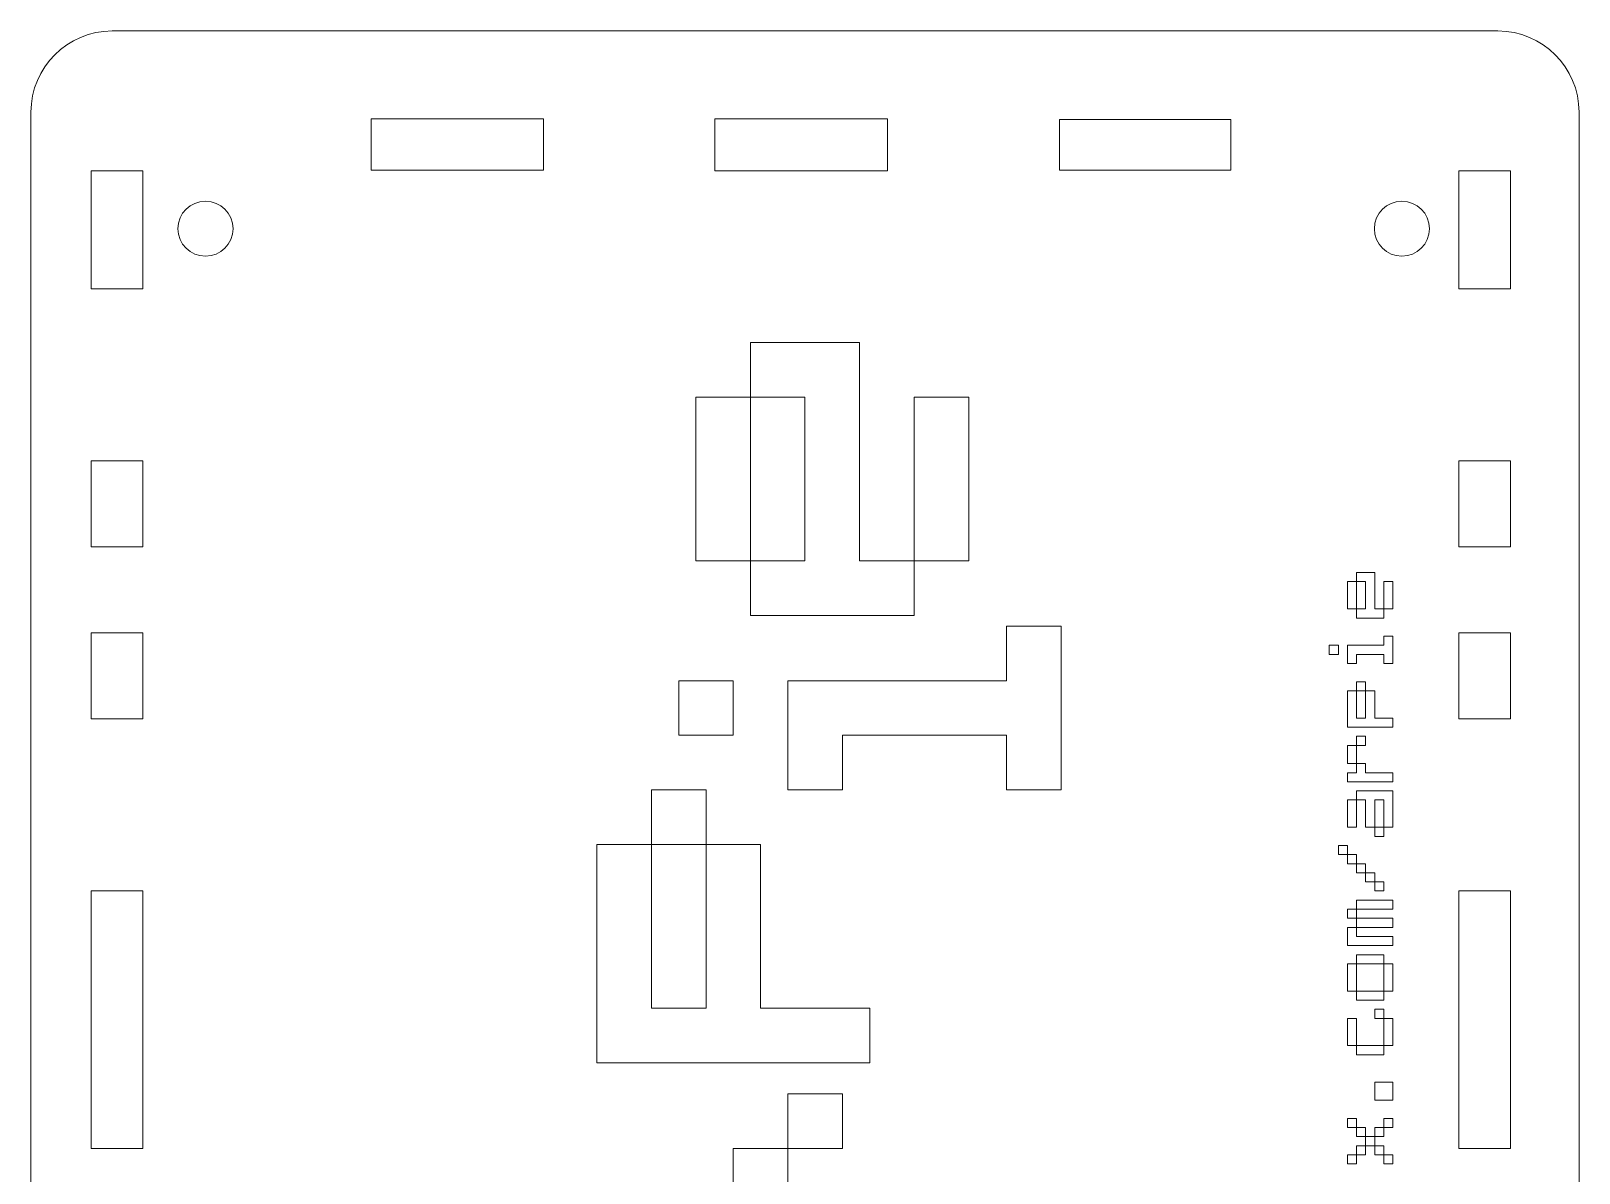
# Model space of a CAD drawing. Header units: centimetres. Extents: x -16.5 to 12.7, y -11 to 12.4.
# Drawn here: x -16.51 to -7.51, y -6.17 to 0.47 of the extents above; entities that cross this region are included whole.
import ezdxf

# ---------------------------------------------------------------- set-up
doc = ezdxf.new("R2010")
doc.units = ezdxf.units.CM
doc.header["$MEASUREMENT"] = 0
doc.layers.add('Layer 1', color=7, linetype='Continuous')

msp = doc.modelspace()

# ---------------------------------------------------------------- linework, layer by layer
at = {"layer": 'Layer 1', "color": 242, "lineweight": 20}
for points, knots in [([(-16.51271, -10.56072), (-16.51271, -10.56072), (-16.51271, -0.0035), (-16.51271, -0.0035), (-16.51271, -0.0035), (-16.51271, 0.25577), (-16.3006, 0.46789), (-16.04132, 0.46789), (-16.04132, 0.46789), (-16.04132, 0.46789), (-7.98411, 0.46789), (-7.98411, 0.46789), (-7.98411, 0.46789), (-7.72483, 0.46789), (-7.51271, 0.25577), (-7.51271, -0.0035), (-7.51271, -0.0035), (-7.51271, -0.0035), (-7.51271, -10.56072), (-7.51271, -10.56072), (-7.51271, -10.56072), (-7.51271, -10.81999), (-7.72483, -11.03211), (-7.98411, -11.03211), (-7.98411, -11.03211), (-7.98411, -11.03211), (-16.04132, -11.03211), (-16.04132, -11.03211), (-16.04132, -11.03211), (-16.3006, -11.03211), (-16.51271, -10.81999), (-16.51271, -10.56072)], [0, 0, 0, 0, 0.1111111, 0.1111111, 0.1111111, 0.1111111, 0.2222222, 0.2222222, 0.2222222, 0.2222222, 0.3333333, 0.3333333, 0.3333333, 0.3333333, 0.4444444, 0.4444444, 0.4444444, 0.4444444, 0.5555556, 0.5555556, 0.5555556, 0.5555556, 0.6666667, 0.6666667, 0.6666667, 0.6666667, 0.7777778, 0.7777778, 0.7777778, 0.7777778, 1, 1, 1, 1]), ([(-15.65811, -0.68211), (-15.65811, -0.59374), (-15.58647, -0.52211), (-15.49811, -0.52211), (-15.49811, -0.52211), (-15.40975, -0.52211), (-15.33811, -0.59374), (-15.33811, -0.68211), (-15.33811, -0.68211), (-15.33811, -0.77048), (-15.40975, -0.84211), (-15.49811, -0.84211), (-15.49811, -0.84211), (-15.58647, -0.84211), (-15.65811, -0.77048), (-15.65811, -0.68211)], [0, 0, 0, 0, 0.2, 0.2, 0.2, 0.2, 0.4, 0.4, 0.4, 0.4, 0.6, 0.6, 0.6, 0.6, 1, 1, 1, 1]), ([(-8.70271, -0.68211), (-8.70271, -0.59374), (-8.63107, -0.52211), (-8.54271, -0.52211), (-8.54271, -0.52211), (-8.45435, -0.52211), (-8.38271, -0.59374), (-8.38271, -0.68211), (-8.38271, -0.68211), (-8.38271, -0.77048), (-8.45435, -0.84211), (-8.54271, -0.84211), (-8.54271, -0.84211), (-8.63107, -0.84211), (-8.70271, -0.77048), (-8.70271, -0.68211)], [0, 0, 0, 0, 0.2, 0.2, 0.2, 0.2, 0.4, 0.4, 0.4, 0.4, 0.6, 0.6, 0.6, 0.6, 1, 1, 1, 1])]:
    msp.add_open_spline(points, degree=3, knots=knots, dxfattribs=at)
at = {"layer": 'Layer 1', "color": 242, "lineweight": 9}
for points in [[(-14.53392, -0.34271), (-14.53392, -0.34271), (-14.53392, -0.04271), (-14.53392, -0.04271), (-14.53392, -0.04271), (-14.53392, -0.04271), (-13.53392, -0.04271), (-13.53392, -0.04271), (-13.53392, -0.04271), (-13.53392, -0.04271), (-13.53392, -0.34271), (-13.53392, -0.34271), (-13.53392, -0.34271), (-13.53392, -0.34271), (-14.53392, -0.34271), (-14.53392, -0.34271)], [(-12.53769, -0.34648), (-12.53769, -0.34648), (-12.53769, -0.04271), (-12.53769, -0.04271), (-12.53769, -0.04271), (-12.53769, -0.04271), (-11.53392, -0.04271), (-11.53392, -0.04271), (-11.53392, -0.04271), (-11.53392, -0.04271), (-11.53392, -0.34648), (-11.53392, -0.34648), (-11.53392, -0.34648), (-11.53392, -0.34648), (-12.53769, -0.34648), (-12.53769, -0.34648)], [(-10.53392, -0.34271), (-10.53392, -0.34271), (-10.53392, -0.04648), (-10.53392, -0.04648), (-10.53392, -0.04648), (-10.53392, -0.04648), (-9.53769, -0.04648), (-9.53769, -0.04648), (-9.53769, -0.04648), (-9.53769, -0.04648), (-9.53769, -0.34271), (-9.53769, -0.34271), (-9.53769, -0.34271), (-9.53769, -0.34271), (-10.53392, -0.34271), (-10.53392, -0.34271)], [(-16.1627, -1.03211), (-16.1627, -1.03211), (-16.1627, -0.34646), (-16.1627, -0.34646), (-16.1627, -0.34646), (-16.1627, -0.34646), (-15.86272, -0.34646), (-15.86272, -0.34646), (-15.86272, -0.34646), (-15.86272, -0.34646), (-15.86272, -1.03211), (-15.86272, -1.03211), (-15.86272, -1.03211), (-15.86272, -1.03211), (-16.1627, -1.03211), (-16.1627, -1.03211)], [(-8.2108, -1.03211), (-8.2108, -1.03211), (-8.2108, -0.34646), (-8.2108, -0.34646), (-8.2108, -0.34646), (-8.2108, -0.34646), (-7.91082, -0.34646), (-7.91082, -0.34646), (-7.91082, -0.34646), (-7.91082, -0.34646), (-7.91082, -1.03211), (-7.91082, -1.03211), (-7.91082, -1.03211), (-7.91082, -1.03211), (-8.2108, -1.03211), (-8.2108, -1.03211)], [(-16.1627, -2.53211), (-16.1627, -2.53211), (-16.1627, -2.03211), (-16.1627, -2.03211), (-16.1627, -2.03211), (-16.1627, -2.03211), (-15.8627, -2.03211), (-15.8627, -2.03211), (-15.8627, -2.03211), (-15.8627, -2.03211), (-15.8627, -2.53211), (-15.8627, -2.53211), (-15.8627, -2.53211), (-15.8627, -2.53211), (-16.1627, -2.53211), (-16.1627, -2.53211)], [(-8.2108, -2.53211), (-8.2108, -2.53211), (-8.2108, -2.03211), (-8.2108, -2.03211), (-8.2108, -2.03211), (-8.2108, -2.03211), (-7.9108, -2.03211), (-7.9108, -2.03211), (-7.9108, -2.03211), (-7.9108, -2.03211), (-7.9108, -2.53211), (-7.9108, -2.53211), (-7.9108, -2.53211), (-7.9108, -2.53211), (-8.2108, -2.53211), (-8.2108, -2.53211)], [(-16.1627, -3.53211), (-16.1627, -3.53211), (-16.1627, -3.03211), (-16.1627, -3.03211), (-16.1627, -3.03211), (-16.1627, -3.03211), (-15.8627, -3.03211), (-15.8627, -3.03211), (-15.8627, -3.03211), (-15.8627, -3.03211), (-15.8627, -3.53211), (-15.8627, -3.53211), (-15.8627, -3.53211), (-15.8627, -3.53211), (-16.1627, -3.53211), (-16.1627, -3.53211)], [(-8.2108, -3.53211), (-8.2108, -3.53211), (-8.2108, -3.03211), (-8.2108, -3.03211), (-8.2108, -3.03211), (-8.2108, -3.03211), (-7.9108, -3.03211), (-7.9108, -3.03211), (-7.9108, -3.03211), (-7.9108, -3.03211), (-7.9108, -3.53211), (-7.9108, -3.53211), (-7.9108, -3.53211), (-7.9108, -3.53211), (-8.2108, -3.53211), (-8.2108, -3.53211)], [(-16.1627, -6.03211), (-16.1627, -6.03211), (-16.1627, -4.53211), (-16.1627, -4.53211), (-16.1627, -4.53211), (-16.1627, -4.53211), (-15.8627, -4.53211), (-15.8627, -4.53211), (-15.8627, -4.53211), (-15.8627, -4.53211), (-15.8627, -6.03211), (-15.8627, -6.03211), (-15.8627, -6.03211), (-15.8627, -6.03211), (-16.1627, -6.03211), (-16.1627, -6.03211)], [(-8.2108, -6.03211), (-8.2108, -6.03211), (-8.2108, -4.53211), (-8.2108, -4.53211), (-8.2108, -4.53211), (-8.2108, -4.53211), (-7.9108, -4.53211), (-7.9108, -4.53211), (-7.9108, -4.53211), (-7.9108, -4.53211), (-7.9108, -6.03211), (-7.9108, -6.03211), (-7.9108, -6.03211), (-7.9108, -6.03211), (-8.2108, -6.03211), (-8.2108, -6.03211)]]:
    msp.add_open_spline(points, degree=3, knots=[0, 0, 0, 0, 0.2, 0.2, 0.2, 0.2, 0.4, 0.4, 0.4, 0.4, 0.6, 0.6, 0.6, 0.6, 1, 1, 1, 1], dxfattribs=at)
at = {"layer": 'Layer 1', "color": 250, "lineweight": 9}
for points, knots in [([(-11.37771, -2.93215), (-11.37771, -2.93215), (-12.33021, -2.93215), (-12.33021, -2.93215), (-12.33021, -2.93215), (-12.33021, -2.93215), (-12.33021, -2.61465), (-12.33021, -2.61465), (-12.33021, -2.61465), (-12.33021, -2.61465), (-12.01271, -2.61465), (-12.01271, -2.61465), (-12.01271, -2.61465), (-12.01271, -2.61465), (-12.01271, -1.66215), (-12.01271, -1.66215), (-12.01271, -1.66215), (-12.01271, -1.66215), (-12.33021, -1.66215), (-12.33021, -1.66215), (-12.33021, -1.66215), (-12.33021, -1.66215), (-12.33021, -1.34465), (-12.33021, -1.34465), (-12.33021, -1.34465), (-12.33021, -1.34465), (-11.69521, -1.34465), (-11.69521, -1.34465), (-11.69521, -1.34465), (-11.69521, -1.34465), (-11.69521, -2.61465), (-11.69521, -2.61465), (-11.69521, -2.61465), (-11.69521, -2.61465), (-11.37771, -2.61465), (-11.37771, -2.61465), (-11.37771, -2.61465), (-11.37771, -2.61465), (-11.37771, -2.93215), (-11.37771, -2.93215)], [0, 0, 0, 0, 0.0909091, 0.0909091, 0.0909091, 0.0909091, 0.1818182, 0.1818182, 0.1818182, 0.1818182, 0.2727273, 0.2727273, 0.2727273, 0.2727273, 0.3636364, 0.3636364, 0.3636364, 0.3636364, 0.4545455, 0.4545455, 0.4545455, 0.4545455, 0.5454545, 0.5454545, 0.5454545, 0.5454545, 0.6363636, 0.6363636, 0.6363636, 0.6363636, 0.7272727, 0.7272727, 0.7272727, 0.7272727, 0.8181818, 0.8181818, 0.8181818, 0.8181818, 1, 1, 1, 1]), ([(-12.33021, -2.61465), (-12.33021, -2.61465), (-12.64771, -2.61465), (-12.64771, -2.61465), (-12.64771, -2.61465), (-12.64771, -2.61465), (-12.64771, -1.66215), (-12.64771, -1.66215), (-12.64771, -1.66215), (-12.64771, -1.66215), (-12.33021, -1.66215), (-12.33021, -1.66215), (-12.33021, -1.66215), (-12.33021, -1.66215), (-12.33021, -2.61465), (-12.33021, -2.61465)], [0, 0, 0, 0, 0.2, 0.2, 0.2, 0.2, 0.4, 0.4, 0.4, 0.4, 0.6, 0.6, 0.6, 0.6, 1, 1, 1, 1]), ([(-11.06021, -2.61465), (-11.06021, -2.61465), (-11.37771, -2.61465), (-11.37771, -2.61465), (-11.37771, -2.61465), (-11.37771, -2.61465), (-11.37771, -1.66215), (-11.37771, -1.66215), (-11.37771, -1.66215), (-11.37771, -1.66215), (-11.06021, -1.66215), (-11.06021, -1.66215), (-11.06021, -1.66215), (-11.06021, -1.66215), (-11.06021, -2.61465), (-11.06021, -2.61465)], [0, 0, 0, 0, 0.2, 0.2, 0.2, 0.2, 0.4, 0.4, 0.4, 0.4, 0.6, 0.6, 0.6, 0.6, 1, 1, 1, 1]), ([(-8.64746, -2.94639), (-8.64746, -2.94639), (-8.80621, -2.94639), (-8.80621, -2.94639), (-8.80621, -2.94639), (-8.80621, -2.94639), (-8.80621, -2.89347), (-8.80621, -2.89347), (-8.80621, -2.89347), (-8.80621, -2.89347), (-8.75329, -2.89347), (-8.75329, -2.89347), (-8.75329, -2.89347), (-8.75329, -2.89347), (-8.75329, -2.73472), (-8.75329, -2.73472), (-8.75329, -2.73472), (-8.75329, -2.73472), (-8.80621, -2.73472), (-8.80621, -2.73472), (-8.80621, -2.73472), (-8.80621, -2.73472), (-8.80621, -2.68181), (-8.80621, -2.68181), (-8.80621, -2.68181), (-8.80621, -2.68181), (-8.70037, -2.68181), (-8.70037, -2.68181), (-8.70037, -2.68181), (-8.70037, -2.68181), (-8.70037, -2.89347), (-8.70037, -2.89347), (-8.70037, -2.89347), (-8.70037, -2.89347), (-8.64746, -2.89347), (-8.64746, -2.89347), (-8.64746, -2.89347), (-8.64746, -2.89347), (-8.64746, -2.94639), (-8.64746, -2.94639)], [0, 0, 0, 0, 0.0909091, 0.0909091, 0.0909091, 0.0909091, 0.1818182, 0.1818182, 0.1818182, 0.1818182, 0.2727273, 0.2727273, 0.2727273, 0.2727273, 0.3636364, 0.3636364, 0.3636364, 0.3636364, 0.4545455, 0.4545455, 0.4545455, 0.4545455, 0.5454545, 0.5454545, 0.5454545, 0.5454545, 0.6363636, 0.6363636, 0.6363636, 0.6363636, 0.7272727, 0.7272727, 0.7272727, 0.7272727, 0.8181818, 0.8181818, 0.8181818, 0.8181818, 1, 1, 1, 1]), ([(-8.80621, -2.89347), (-8.80621, -2.89347), (-8.85912, -2.89347), (-8.85912, -2.89347), (-8.85912, -2.89347), (-8.85912, -2.89347), (-8.85912, -2.73472), (-8.85912, -2.73472), (-8.85912, -2.73472), (-8.85912, -2.73472), (-8.80621, -2.73472), (-8.80621, -2.73472), (-8.80621, -2.73472), (-8.80621, -2.73472), (-8.80621, -2.89347), (-8.80621, -2.89347)], [0, 0, 0, 0, 0.2, 0.2, 0.2, 0.2, 0.4, 0.4, 0.4, 0.4, 0.6, 0.6, 0.6, 0.6, 1, 1, 1, 1]), ([(-8.59454, -2.89347), (-8.59454, -2.89347), (-8.64746, -2.89347), (-8.64746, -2.89347), (-8.64746, -2.89347), (-8.64746, -2.89347), (-8.64746, -2.73472), (-8.64746, -2.73472), (-8.64746, -2.73472), (-8.64746, -2.73472), (-8.59454, -2.73472), (-8.59454, -2.73472), (-8.59454, -2.73472), (-8.59454, -2.73472), (-8.59454, -2.89347), (-8.59454, -2.89347)], [0, 0, 0, 0, 0.2, 0.2, 0.2, 0.2, 0.4, 0.4, 0.4, 0.4, 0.6, 0.6, 0.6, 0.6, 1, 1, 1, 1]), ([(-10.52436, -3.94603), (-10.52436, -3.94603), (-10.84186, -3.94603), (-10.84186, -3.94603), (-10.84186, -3.94603), (-10.84186, -3.94603), (-10.84186, -3.62853), (-10.84186, -3.62853), (-10.84186, -3.62853), (-10.84186, -3.62853), (-11.79436, -3.62853), (-11.79436, -3.62853), (-11.79436, -3.62853), (-11.79436, -3.62853), (-11.79436, -3.94603), (-11.79436, -3.94603), (-11.79436, -3.94603), (-11.79436, -3.94603), (-12.11186, -3.94603), (-12.11186, -3.94603), (-12.11186, -3.94603), (-12.11186, -3.94603), (-12.11186, -3.31103), (-12.11186, -3.31103), (-12.11186, -3.31103), (-12.11186, -3.31103), (-10.84186, -3.31103), (-10.84186, -3.31103), (-10.84186, -3.31103), (-10.84186, -3.31103), (-10.84186, -2.99353), (-10.84186, -2.99353), (-10.84186, -2.99353), (-10.84186, -2.99353), (-10.52436, -2.99353), (-10.52436, -2.99353), (-10.52436, -2.99353), (-10.52436, -2.99353), (-10.52436, -3.94603), (-10.52436, -3.94603)], [0, 0, 0, 0, 0.0909091, 0.0909091, 0.0909091, 0.0909091, 0.1818182, 0.1818182, 0.1818182, 0.1818182, 0.2727273, 0.2727273, 0.2727273, 0.2727273, 0.3636364, 0.3636364, 0.3636364, 0.3636364, 0.4545455, 0.4545455, 0.4545455, 0.4545455, 0.5454545, 0.5454545, 0.5454545, 0.5454545, 0.6363636, 0.6363636, 0.6363636, 0.6363636, 0.7272727, 0.7272727, 0.7272727, 0.7272727, 0.8181818, 0.8181818, 0.8181818, 0.8181818, 1, 1, 1, 1]), ([(-8.59454, -3.21097), (-8.59454, -3.21097), (-8.64746, -3.21097), (-8.64746, -3.21097), (-8.64746, -3.21097), (-8.64746, -3.21097), (-8.64746, -3.15806), (-8.64746, -3.15806), (-8.64746, -3.15806), (-8.64746, -3.15806), (-8.80621, -3.15806), (-8.80621, -3.15806), (-8.80621, -3.15806), (-8.80621, -3.15806), (-8.80621, -3.21097), (-8.80621, -3.21097), (-8.80621, -3.21097), (-8.80621, -3.21097), (-8.85912, -3.21097), (-8.85912, -3.21097), (-8.85912, -3.21097), (-8.85912, -3.21097), (-8.85912, -3.10514), (-8.85912, -3.10514), (-8.85912, -3.10514), (-8.85912, -3.10514), (-8.64746, -3.10514), (-8.64746, -3.10514), (-8.64746, -3.10514), (-8.64746, -3.10514), (-8.64746, -3.05222), (-8.64746, -3.05222), (-8.64746, -3.05222), (-8.64746, -3.05222), (-8.59454, -3.05222), (-8.59454, -3.05222), (-8.59454, -3.05222), (-8.59454, -3.05222), (-8.59454, -3.21097), (-8.59454, -3.21097)], [0, 0, 0, 0, 0.0909091, 0.0909091, 0.0909091, 0.0909091, 0.1818182, 0.1818182, 0.1818182, 0.1818182, 0.2727273, 0.2727273, 0.2727273, 0.2727273, 0.3636364, 0.3636364, 0.3636364, 0.3636364, 0.4545455, 0.4545455, 0.4545455, 0.4545455, 0.5454545, 0.5454545, 0.5454545, 0.5454545, 0.6363636, 0.6363636, 0.6363636, 0.6363636, 0.7272727, 0.7272727, 0.7272727, 0.7272727, 0.8181818, 0.8181818, 0.8181818, 0.8181818, 1, 1, 1, 1]), ([(-8.91204, -3.15806), (-8.91204, -3.15806), (-8.96495, -3.15806), (-8.96495, -3.15806), (-8.96495, -3.15806), (-8.96495, -3.15806), (-8.96495, -3.10514), (-8.96495, -3.10514), (-8.96495, -3.10514), (-8.96495, -3.10514), (-8.91204, -3.10514), (-8.91204, -3.10514), (-8.91204, -3.10514), (-8.91204, -3.10514), (-8.91204, -3.15806), (-8.91204, -3.15806)], [0, 0, 0, 0, 0.2, 0.2, 0.2, 0.2, 0.4, 0.4, 0.4, 0.4, 0.6, 0.6, 0.6, 0.6, 1, 1, 1, 1]), ([(-12.42936, -3.62853), (-12.42936, -3.62853), (-12.74686, -3.62853), (-12.74686, -3.62853), (-12.74686, -3.62853), (-12.74686, -3.62853), (-12.74686, -3.31103), (-12.74686, -3.31103), (-12.74686, -3.31103), (-12.74686, -3.31103), (-12.42936, -3.31103), (-12.42936, -3.31103), (-12.42936, -3.31103), (-12.42936, -3.31103), (-12.42936, -3.62853), (-12.42936, -3.62853)], [0, 0, 0, 0, 0.2, 0.2, 0.2, 0.2, 0.4, 0.4, 0.4, 0.4, 0.6, 0.6, 0.6, 0.6, 1, 1, 1, 1]), ([(-8.75329, -3.36972), (-8.75329, -3.36972), (-8.80621, -3.36972), (-8.80621, -3.36972), (-8.80621, -3.36972), (-8.80621, -3.36972), (-8.80621, -3.31681), (-8.80621, -3.31681), (-8.80621, -3.31681), (-8.80621, -3.31681), (-8.75329, -3.31681), (-8.75329, -3.31681), (-8.75329, -3.31681), (-8.75329, -3.31681), (-8.75329, -3.36972), (-8.75329, -3.36972)], [0, 0, 0, 0, 0.2, 0.2, 0.2, 0.2, 0.4, 0.4, 0.4, 0.4, 0.6, 0.6, 0.6, 0.6, 1, 1, 1, 1]), ([(-8.59454, -3.58139), (-8.59454, -3.58139), (-8.85912, -3.58139), (-8.85912, -3.58139), (-8.85912, -3.58139), (-8.85912, -3.58139), (-8.85912, -3.36972), (-8.85912, -3.36972), (-8.85912, -3.36972), (-8.85912, -3.36972), (-8.80621, -3.36972), (-8.80621, -3.36972), (-8.80621, -3.36972), (-8.80621, -3.36972), (-8.80621, -3.52847), (-8.80621, -3.52847), (-8.80621, -3.52847), (-8.80621, -3.52847), (-8.75329, -3.52847), (-8.75329, -3.52847), (-8.75329, -3.52847), (-8.75329, -3.52847), (-8.75329, -3.36972), (-8.75329, -3.36972), (-8.75329, -3.36972), (-8.75329, -3.36972), (-8.70037, -3.36972), (-8.70037, -3.36972), (-8.70037, -3.36972), (-8.70037, -3.36972), (-8.70037, -3.52847), (-8.70037, -3.52847), (-8.70037, -3.52847), (-8.70037, -3.52847), (-8.59454, -3.52847), (-8.59454, -3.52847), (-8.59454, -3.52847), (-8.59454, -3.52847), (-8.59454, -3.58139), (-8.59454, -3.58139)], [0, 0, 0, 0, 0.0909091, 0.0909091, 0.0909091, 0.0909091, 0.1818182, 0.1818182, 0.1818182, 0.1818182, 0.2727273, 0.2727273, 0.2727273, 0.2727273, 0.3636364, 0.3636364, 0.3636364, 0.3636364, 0.4545455, 0.4545455, 0.4545455, 0.4545455, 0.5454545, 0.5454545, 0.5454545, 0.5454545, 0.6363636, 0.6363636, 0.6363636, 0.6363636, 0.7272727, 0.7272727, 0.7272727, 0.7272727, 0.8181818, 0.8181818, 0.8181818, 0.8181818, 1, 1, 1, 1]), ([(-8.80621, -3.79306), (-8.80621, -3.79306), (-8.85912, -3.79306), (-8.85912, -3.79306), (-8.85912, -3.79306), (-8.85912, -3.79306), (-8.85912, -3.68722), (-8.85912, -3.68722), (-8.85912, -3.68722), (-8.85912, -3.68722), (-8.80621, -3.68722), (-8.80621, -3.68722), (-8.80621, -3.68722), (-8.80621, -3.68722), (-8.80621, -3.79306), (-8.80621, -3.79306)], [0, 0, 0, 0, 0.2, 0.2, 0.2, 0.2, 0.4, 0.4, 0.4, 0.4, 0.6, 0.6, 0.6, 0.6, 1, 1, 1, 1]), ([(-8.75329, -3.68722), (-8.75329, -3.68722), (-8.80621, -3.68722), (-8.80621, -3.68722), (-8.80621, -3.68722), (-8.80621, -3.68722), (-8.80621, -3.63431), (-8.80621, -3.63431), (-8.80621, -3.63431), (-8.80621, -3.63431), (-8.75329, -3.63431), (-8.75329, -3.63431), (-8.75329, -3.63431), (-8.75329, -3.63431), (-8.75329, -3.68722), (-8.75329, -3.68722)], [0, 0, 0, 0, 0.2, 0.2, 0.2, 0.2, 0.4, 0.4, 0.4, 0.4, 0.6, 0.6, 0.6, 0.6, 1, 1, 1, 1]), ([(-8.59454, -3.89889), (-8.59454, -3.89889), (-8.85912, -3.89889), (-8.85912, -3.89889), (-8.85912, -3.89889), (-8.85912, -3.89889), (-8.85912, -3.84597), (-8.85912, -3.84597), (-8.85912, -3.84597), (-8.85912, -3.84597), (-8.80621, -3.84597), (-8.80621, -3.84597), (-8.80621, -3.84597), (-8.80621, -3.84597), (-8.80621, -3.79306), (-8.80621, -3.79306), (-8.80621, -3.79306), (-8.80621, -3.79306), (-8.75329, -3.79306), (-8.75329, -3.79306), (-8.75329, -3.79306), (-8.75329, -3.79306), (-8.75329, -3.84597), (-8.75329, -3.84597), (-8.75329, -3.84597), (-8.75329, -3.84597), (-8.59454, -3.84597), (-8.59454, -3.84597), (-8.59454, -3.84597), (-8.59454, -3.84597), (-8.59454, -3.89889), (-8.59454, -3.89889)], [0, 0, 0, 0, 0.1111111, 0.1111111, 0.1111111, 0.1111111, 0.2222222, 0.2222222, 0.2222222, 0.2222222, 0.3333333, 0.3333333, 0.3333333, 0.3333333, 0.4444444, 0.4444444, 0.4444444, 0.4444444, 0.5555556, 0.5555556, 0.5555556, 0.5555556, 0.6666667, 0.6666667, 0.6666667, 0.6666667, 0.7777778, 0.7777778, 0.7777778, 0.7777778, 1, 1, 1, 1]), ([(-12.58811, -4.26353), (-12.58811, -4.26353), (-12.90561, -4.26353), (-12.90561, -4.26353), (-12.90561, -4.26353), (-12.90561, -4.26353), (-12.90561, -3.94603), (-12.90561, -3.94603), (-12.90561, -3.94603), (-12.90561, -3.94603), (-12.58811, -3.94603), (-12.58811, -3.94603), (-12.58811, -3.94603), (-12.58811, -3.94603), (-12.58811, -4.26353), (-12.58811, -4.26353)], [0, 0, 0, 0, 0.2, 0.2, 0.2, 0.2, 0.4, 0.4, 0.4, 0.4, 0.6, 0.6, 0.6, 0.6, 1, 1, 1, 1]), ([(-8.59454, -4.16347), (-8.59454, -4.16347), (-8.64746, -4.16347), (-8.64746, -4.16347), (-8.64746, -4.16347), (-8.64746, -4.16347), (-8.64746, -4.00472), (-8.64746, -4.00472), (-8.64746, -4.00472), (-8.64746, -4.00472), (-8.70037, -4.00472), (-8.70037, -4.00472), (-8.70037, -4.00472), (-8.70037, -4.00472), (-8.70037, -4.16347), (-8.70037, -4.16347), (-8.70037, -4.16347), (-8.70037, -4.16347), (-8.75329, -4.16347), (-8.75329, -4.16347), (-8.75329, -4.16347), (-8.75329, -4.16347), (-8.75329, -4.00472), (-8.75329, -4.00472), (-8.75329, -4.00472), (-8.75329, -4.00472), (-8.80621, -4.00472), (-8.80621, -4.00472), (-8.80621, -4.00472), (-8.80621, -4.00472), (-8.80621, -3.95181), (-8.80621, -3.95181), (-8.80621, -3.95181), (-8.80621, -3.95181), (-8.59454, -3.95181), (-8.59454, -3.95181), (-8.59454, -3.95181), (-8.59454, -3.95181), (-8.59454, -4.16347), (-8.59454, -4.16347)], [0, 0, 0, 0, 0.0909091, 0.0909091, 0.0909091, 0.0909091, 0.1818182, 0.1818182, 0.1818182, 0.1818182, 0.2727273, 0.2727273, 0.2727273, 0.2727273, 0.3636364, 0.3636364, 0.3636364, 0.3636364, 0.4545455, 0.4545455, 0.4545455, 0.4545455, 0.5454545, 0.5454545, 0.5454545, 0.5454545, 0.6363636, 0.6363636, 0.6363636, 0.6363636, 0.7272727, 0.7272727, 0.7272727, 0.7272727, 0.8181818, 0.8181818, 0.8181818, 0.8181818, 1, 1, 1, 1]), ([(-8.80621, -4.16347), (-8.80621, -4.16347), (-8.85912, -4.16347), (-8.85912, -4.16347), (-8.85912, -4.16347), (-8.85912, -4.16347), (-8.85912, -4.00472), (-8.85912, -4.00472), (-8.85912, -4.00472), (-8.85912, -4.00472), (-8.80621, -4.00472), (-8.80621, -4.00472), (-8.80621, -4.00472), (-8.80621, -4.00472), (-8.80621, -4.16347), (-8.80621, -4.16347)], [0, 0, 0, 0, 0.2, 0.2, 0.2, 0.2, 0.4, 0.4, 0.4, 0.4, 0.6, 0.6, 0.6, 0.6, 1, 1, 1, 1]), ([(-8.64746, -4.21639), (-8.64746, -4.21639), (-8.70037, -4.21639), (-8.70037, -4.21639), (-8.70037, -4.21639), (-8.70037, -4.21639), (-8.70037, -4.16347), (-8.70037, -4.16347), (-8.70037, -4.16347), (-8.70037, -4.16347), (-8.64746, -4.16347), (-8.64746, -4.16347), (-8.64746, -4.16347), (-8.64746, -4.16347), (-8.64746, -4.21639), (-8.64746, -4.21639)], [0, 0, 0, 0, 0.2, 0.2, 0.2, 0.2, 0.4, 0.4, 0.4, 0.4, 0.6, 0.6, 0.6, 0.6, 1, 1, 1, 1]), ([(-11.63561, -5.53353), (-11.63561, -5.53353), (-13.22311, -5.53353), (-13.22311, -5.53353), (-13.22311, -5.53353), (-13.22311, -5.53353), (-13.22311, -4.26353), (-13.22311, -4.26353), (-13.22311, -4.26353), (-13.22311, -4.26353), (-12.90561, -4.26353), (-12.90561, -4.26353), (-12.90561, -4.26353), (-12.90561, -4.26353), (-12.90561, -5.21603), (-12.90561, -5.21603), (-12.90561, -5.21603), (-12.90561, -5.21603), (-12.58811, -5.21603), (-12.58811, -5.21603), (-12.58811, -5.21603), (-12.58811, -5.21603), (-12.58811, -4.26353), (-12.58811, -4.26353), (-12.58811, -4.26353), (-12.58811, -4.26353), (-12.27061, -4.26353), (-12.27061, -4.26353), (-12.27061, -4.26353), (-12.27061, -4.26353), (-12.27061, -5.21603), (-12.27061, -5.21603), (-12.27061, -5.21603), (-12.27061, -5.21603), (-11.63561, -5.21603), (-11.63561, -5.21603), (-11.63561, -5.21603), (-11.63561, -5.21603), (-11.63561, -5.53353), (-11.63561, -5.53353)], [0, 0, 0, 0, 0.0909091, 0.0909091, 0.0909091, 0.0909091, 0.1818182, 0.1818182, 0.1818182, 0.1818182, 0.2727273, 0.2727273, 0.2727273, 0.2727273, 0.3636364, 0.3636364, 0.3636364, 0.3636364, 0.4545455, 0.4545455, 0.4545455, 0.4545455, 0.5454545, 0.5454545, 0.5454545, 0.5454545, 0.6363636, 0.6363636, 0.6363636, 0.6363636, 0.7272727, 0.7272727, 0.7272727, 0.7272727, 0.8181818, 0.8181818, 0.8181818, 0.8181818, 1, 1, 1, 1]), ([(-8.85912, -4.32222), (-8.85912, -4.32222), (-8.91204, -4.32222), (-8.91204, -4.32222), (-8.91204, -4.32222), (-8.91204, -4.32222), (-8.91204, -4.26931), (-8.91204, -4.26931), (-8.91204, -4.26931), (-8.91204, -4.26931), (-8.85912, -4.26931), (-8.85912, -4.26931), (-8.85912, -4.26931), (-8.85912, -4.26931), (-8.85912, -4.32222), (-8.85912, -4.32222)], [0, 0, 0, 0, 0.2, 0.2, 0.2, 0.2, 0.4, 0.4, 0.4, 0.4, 0.6, 0.6, 0.6, 0.6, 1, 1, 1, 1]), ([(-8.80621, -4.37514), (-8.80621, -4.37514), (-8.85912, -4.37514), (-8.85912, -4.37514), (-8.85912, -4.37514), (-8.85912, -4.37514), (-8.85912, -4.32222), (-8.85912, -4.32222), (-8.85912, -4.32222), (-8.85912, -4.32222), (-8.80621, -4.32222), (-8.80621, -4.32222), (-8.80621, -4.32222), (-8.80621, -4.32222), (-8.80621, -4.37514), (-8.80621, -4.37514)], [0, 0, 0, 0, 0.2, 0.2, 0.2, 0.2, 0.4, 0.4, 0.4, 0.4, 0.6, 0.6, 0.6, 0.6, 1, 1, 1, 1]), ([(-8.75329, -4.42806), (-8.75329, -4.42806), (-8.80621, -4.42806), (-8.80621, -4.42806), (-8.80621, -4.42806), (-8.80621, -4.42806), (-8.80621, -4.37514), (-8.80621, -4.37514), (-8.80621, -4.37514), (-8.80621, -4.37514), (-8.75329, -4.37514), (-8.75329, -4.37514), (-8.75329, -4.37514), (-8.75329, -4.37514), (-8.75329, -4.42806), (-8.75329, -4.42806)], [0, 0, 0, 0, 0.2, 0.2, 0.2, 0.2, 0.4, 0.4, 0.4, 0.4, 0.6, 0.6, 0.6, 0.6, 1, 1, 1, 1]), ([(-8.70037, -4.48097), (-8.70037, -4.48097), (-8.75329, -4.48097), (-8.75329, -4.48097), (-8.75329, -4.48097), (-8.75329, -4.48097), (-8.75329, -4.42806), (-8.75329, -4.42806), (-8.75329, -4.42806), (-8.75329, -4.42806), (-8.70037, -4.42806), (-8.70037, -4.42806), (-8.70037, -4.42806), (-8.70037, -4.42806), (-8.70037, -4.48097), (-8.70037, -4.48097)], [0, 0, 0, 0, 0.2, 0.2, 0.2, 0.2, 0.4, 0.4, 0.4, 0.4, 0.6, 0.6, 0.6, 0.6, 1, 1, 1, 1]), ([(-8.64746, -4.53389), (-8.64746, -4.53389), (-8.70037, -4.53389), (-8.70037, -4.53389), (-8.70037, -4.53389), (-8.70037, -4.53389), (-8.70037, -4.48097), (-8.70037, -4.48097), (-8.70037, -4.48097), (-8.70037, -4.48097), (-8.64746, -4.48097), (-8.64746, -4.48097), (-8.64746, -4.48097), (-8.64746, -4.48097), (-8.64746, -4.53389), (-8.64746, -4.53389)], [0, 0, 0, 0, 0.2, 0.2, 0.2, 0.2, 0.4, 0.4, 0.4, 0.4, 0.6, 0.6, 0.6, 0.6, 1, 1, 1, 1]), ([(-8.59454, -4.63972), (-8.59454, -4.63972), (-8.80621, -4.63972), (-8.80621, -4.63972), (-8.80621, -4.63972), (-8.80621, -4.63972), (-8.80621, -4.58681), (-8.80621, -4.58681), (-8.80621, -4.58681), (-8.80621, -4.58681), (-8.59454, -4.58681), (-8.59454, -4.58681), (-8.59454, -4.58681), (-8.59454, -4.58681), (-8.59454, -4.63972), (-8.59454, -4.63972)], [0, 0, 0, 0, 0.2, 0.2, 0.2, 0.2, 0.4, 0.4, 0.4, 0.4, 0.6, 0.6, 0.6, 0.6, 1, 1, 1, 1]), ([(-8.80621, -4.69264), (-8.80621, -4.69264), (-8.85912, -4.69264), (-8.85912, -4.69264), (-8.85912, -4.69264), (-8.85912, -4.69264), (-8.85912, -4.63972), (-8.85912, -4.63972), (-8.85912, -4.63972), (-8.85912, -4.63972), (-8.80621, -4.63972), (-8.80621, -4.63972), (-8.80621, -4.63972), (-8.80621, -4.63972), (-8.80621, -4.69264), (-8.80621, -4.69264)], [0, 0, 0, 0, 0.2, 0.2, 0.2, 0.2, 0.4, 0.4, 0.4, 0.4, 0.6, 0.6, 0.6, 0.6, 1, 1, 1, 1]), ([(-8.59454, -4.85139), (-8.59454, -4.85139), (-8.85912, -4.85139), (-8.85912, -4.85139), (-8.85912, -4.85139), (-8.85912, -4.85139), (-8.85912, -4.74556), (-8.85912, -4.74556), (-8.85912, -4.74556), (-8.85912, -4.74556), (-8.80621, -4.74556), (-8.80621, -4.74556), (-8.80621, -4.74556), (-8.80621, -4.74556), (-8.80621, -4.79847), (-8.80621, -4.79847), (-8.80621, -4.79847), (-8.80621, -4.79847), (-8.59454, -4.79847), (-8.59454, -4.79847), (-8.59454, -4.79847), (-8.59454, -4.79847), (-8.59454, -4.85139), (-8.59454, -4.85139)], [0, 0, 0, 0, 0.1428571, 0.1428571, 0.1428571, 0.1428571, 0.2857143, 0.2857143, 0.2857143, 0.2857143, 0.4285714, 0.4285714, 0.4285714, 0.4285714, 0.5714286, 0.5714286, 0.5714286, 0.5714286, 0.7142857, 0.7142857, 0.7142857, 0.7142857, 1, 1, 1, 1]), ([(-8.59454, -4.74556), (-8.59454, -4.74556), (-8.80621, -4.74556), (-8.80621, -4.74556), (-8.80621, -4.74556), (-8.80621, -4.74556), (-8.80621, -4.69264), (-8.80621, -4.69264), (-8.80621, -4.69264), (-8.80621, -4.69264), (-8.59454, -4.69264), (-8.59454, -4.69264), (-8.59454, -4.69264), (-8.59454, -4.69264), (-8.59454, -4.74556), (-8.59454, -4.74556)], [0, 0, 0, 0, 0.2, 0.2, 0.2, 0.2, 0.4, 0.4, 0.4, 0.4, 0.6, 0.6, 0.6, 0.6, 1, 1, 1, 1]), ([(-8.64746, -4.95722), (-8.64746, -4.95722), (-8.80621, -4.95722), (-8.80621, -4.95722), (-8.80621, -4.95722), (-8.80621, -4.95722), (-8.80621, -4.90431), (-8.80621, -4.90431), (-8.80621, -4.90431), (-8.80621, -4.90431), (-8.64746, -4.90431), (-8.64746, -4.90431), (-8.64746, -4.90431), (-8.64746, -4.90431), (-8.64746, -4.95722), (-8.64746, -4.95722)], [0, 0, 0, 0, 0.2, 0.2, 0.2, 0.2, 0.4, 0.4, 0.4, 0.4, 0.6, 0.6, 0.6, 0.6, 1, 1, 1, 1]), ([(-8.80621, -5.11597), (-8.80621, -5.11597), (-8.85912, -5.11597), (-8.85912, -5.11597), (-8.85912, -5.11597), (-8.85912, -5.11597), (-8.85912, -4.95722), (-8.85912, -4.95722), (-8.85912, -4.95722), (-8.85912, -4.95722), (-8.80621, -4.95722), (-8.80621, -4.95722), (-8.80621, -4.95722), (-8.80621, -4.95722), (-8.80621, -5.11597), (-8.80621, -5.11597)], [0, 0, 0, 0, 0.2, 0.2, 0.2, 0.2, 0.4, 0.4, 0.4, 0.4, 0.6, 0.6, 0.6, 0.6, 1, 1, 1, 1]), ([(-8.59454, -5.11597), (-8.59454, -5.11597), (-8.64746, -5.11597), (-8.64746, -5.11597), (-8.64746, -5.11597), (-8.64746, -5.11597), (-8.64746, -4.95722), (-8.64746, -4.95722), (-8.64746, -4.95722), (-8.64746, -4.95722), (-8.59454, -4.95722), (-8.59454, -4.95722), (-8.59454, -4.95722), (-8.59454, -4.95722), (-8.59454, -5.11597), (-8.59454, -5.11597)], [0, 0, 0, 0, 0.2, 0.2, 0.2, 0.2, 0.4, 0.4, 0.4, 0.4, 0.6, 0.6, 0.6, 0.6, 1, 1, 1, 1]), ([(-8.64746, -5.16889), (-8.64746, -5.16889), (-8.80621, -5.16889), (-8.80621, -5.16889), (-8.80621, -5.16889), (-8.80621, -5.16889), (-8.80621, -5.11597), (-8.80621, -5.11597), (-8.80621, -5.11597), (-8.80621, -5.11597), (-8.64746, -5.11597), (-8.64746, -5.11597), (-8.64746, -5.11597), (-8.64746, -5.11597), (-8.64746, -5.16889), (-8.64746, -5.16889)], [0, 0, 0, 0, 0.2, 0.2, 0.2, 0.2, 0.4, 0.4, 0.4, 0.4, 0.6, 0.6, 0.6, 0.6, 1, 1, 1, 1]), ([(-8.80621, -5.43347), (-8.80621, -5.43347), (-8.85912, -5.43347), (-8.85912, -5.43347), (-8.85912, -5.43347), (-8.85912, -5.43347), (-8.85912, -5.27472), (-8.85912, -5.27472), (-8.85912, -5.27472), (-8.85912, -5.27472), (-8.80621, -5.27472), (-8.80621, -5.27472), (-8.80621, -5.27472), (-8.80621, -5.27472), (-8.80621, -5.43347), (-8.80621, -5.43347)], [0, 0, 0, 0, 0.2, 0.2, 0.2, 0.2, 0.4, 0.4, 0.4, 0.4, 0.6, 0.6, 0.6, 0.6, 1, 1, 1, 1]), ([(-8.64746, -5.27472), (-8.64746, -5.27472), (-8.70037, -5.27472), (-8.70037, -5.27472), (-8.70037, -5.27472), (-8.70037, -5.27472), (-8.70037, -5.22181), (-8.70037, -5.22181), (-8.70037, -5.22181), (-8.70037, -5.22181), (-8.64746, -5.22181), (-8.64746, -5.22181), (-8.64746, -5.22181), (-8.64746, -5.22181), (-8.64746, -5.27472), (-8.64746, -5.27472)], [0, 0, 0, 0, 0.2, 0.2, 0.2, 0.2, 0.4, 0.4, 0.4, 0.4, 0.6, 0.6, 0.6, 0.6, 1, 1, 1, 1]), ([(-8.59454, -5.43347), (-8.59454, -5.43347), (-8.64746, -5.43347), (-8.64746, -5.43347), (-8.64746, -5.43347), (-8.64746, -5.43347), (-8.64746, -5.27472), (-8.64746, -5.27472), (-8.64746, -5.27472), (-8.64746, -5.27472), (-8.59454, -5.27472), (-8.59454, -5.27472), (-8.59454, -5.27472), (-8.59454, -5.27472), (-8.59454, -5.43347), (-8.59454, -5.43347)], [0, 0, 0, 0, 0.2, 0.2, 0.2, 0.2, 0.4, 0.4, 0.4, 0.4, 0.6, 0.6, 0.6, 0.6, 1, 1, 1, 1]), ([(-8.64746, -5.48639), (-8.64746, -5.48639), (-8.80621, -5.48639), (-8.80621, -5.48639), (-8.80621, -5.48639), (-8.80621, -5.48639), (-8.80621, -5.43347), (-8.80621, -5.43347), (-8.80621, -5.43347), (-8.80621, -5.43347), (-8.64746, -5.43347), (-8.64746, -5.43347), (-8.64746, -5.43347), (-8.64746, -5.43347), (-8.64746, -5.48639), (-8.64746, -5.48639)], [0, 0, 0, 0, 0.2, 0.2, 0.2, 0.2, 0.4, 0.4, 0.4, 0.4, 0.6, 0.6, 0.6, 0.6, 1, 1, 1, 1]), ([(-8.59454, -5.75097), (-8.59454, -5.75097), (-8.70037, -5.75097), (-8.70037, -5.75097), (-8.70037, -5.75097), (-8.70037, -5.75097), (-8.70037, -5.64514), (-8.70037, -5.64514), (-8.70037, -5.64514), (-8.70037, -5.64514), (-8.59454, -5.64514), (-8.59454, -5.64514), (-8.59454, -5.64514), (-8.59454, -5.64514), (-8.59454, -5.75097), (-8.59454, -5.75097)], [0, 0, 0, 0, 0.2, 0.2, 0.2, 0.2, 0.4, 0.4, 0.4, 0.4, 0.6, 0.6, 0.6, 0.6, 1, 1, 1, 1]), ([(-11.79436, -6.03182), (-11.79436, -6.03182), (-12.11186, -6.03182), (-12.11186, -6.03182), (-12.11186, -6.03182), (-12.11186, -6.03182), (-12.11186, -5.71432), (-12.11186, -5.71432), (-12.11186, -5.71432), (-12.11186, -5.71432), (-11.79436, -5.71432), (-11.79436, -5.71432), (-11.79436, -5.71432), (-11.79436, -5.71432), (-11.79436, -6.03182), (-11.79436, -6.03182)], [0, 0, 0, 0, 0.2, 0.2, 0.2, 0.2, 0.4, 0.4, 0.4, 0.4, 0.6, 0.6, 0.6, 0.6, 1, 1, 1, 1]), ([(-8.80621, -5.90972), (-8.80621, -5.90972), (-8.85912, -5.90972), (-8.85912, -5.90972), (-8.85912, -5.90972), (-8.85912, -5.90972), (-8.85912, -5.85681), (-8.85912, -5.85681), (-8.85912, -5.85681), (-8.85912, -5.85681), (-8.80621, -5.85681), (-8.80621, -5.85681), (-8.80621, -5.85681), (-8.80621, -5.85681), (-8.80621, -5.90972), (-8.80621, -5.90972)], [0, 0, 0, 0, 0.2, 0.2, 0.2, 0.2, 0.4, 0.4, 0.4, 0.4, 0.6, 0.6, 0.6, 0.6, 1, 1, 1, 1]), ([(-8.75329, -5.96264), (-8.75329, -5.96264), (-8.80621, -5.96264), (-8.80621, -5.96264), (-8.80621, -5.96264), (-8.80621, -5.96264), (-8.80621, -5.90972), (-8.80621, -5.90972), (-8.80621, -5.90972), (-8.80621, -5.90972), (-8.75329, -5.90972), (-8.75329, -5.90972), (-8.75329, -5.90972), (-8.75329, -5.90972), (-8.75329, -5.96264), (-8.75329, -5.96264)], [0, 0, 0, 0, 0.2, 0.2, 0.2, 0.2, 0.4, 0.4, 0.4, 0.4, 0.6, 0.6, 0.6, 0.6, 1, 1, 1, 1]), ([(-8.64746, -5.96264), (-8.64746, -5.96264), (-8.70037, -5.96264), (-8.70037, -5.96264), (-8.70037, -5.96264), (-8.70037, -5.96264), (-8.70037, -5.90972), (-8.70037, -5.90972), (-8.70037, -5.90972), (-8.70037, -5.90972), (-8.64746, -5.90972), (-8.64746, -5.90972), (-8.64746, -5.90972), (-8.64746, -5.90972), (-8.64746, -5.96264), (-8.64746, -5.96264)], [0, 0, 0, 0, 0.2, 0.2, 0.2, 0.2, 0.4, 0.4, 0.4, 0.4, 0.6, 0.6, 0.6, 0.6, 1, 1, 1, 1]), ([(-8.59454, -5.90972), (-8.59454, -5.90972), (-8.64746, -5.90972), (-8.64746, -5.90972), (-8.64746, -5.90972), (-8.64746, -5.90972), (-8.64746, -5.85681), (-8.64746, -5.85681), (-8.64746, -5.85681), (-8.64746, -5.85681), (-8.59454, -5.85681), (-8.59454, -5.85681), (-8.59454, -5.85681), (-8.59454, -5.85681), (-8.59454, -5.90972), (-8.59454, -5.90972)], [0, 0, 0, 0, 0.2, 0.2, 0.2, 0.2, 0.4, 0.4, 0.4, 0.4, 0.6, 0.6, 0.6, 0.6, 1, 1, 1, 1]), ([(-8.75329, -6.06847), (-8.75329, -6.06847), (-8.80621, -6.06847), (-8.80621, -6.06847), (-8.80621, -6.06847), (-8.80621, -6.06847), (-8.80621, -6.01556), (-8.80621, -6.01556), (-8.80621, -6.01556), (-8.80621, -6.01556), (-8.75329, -6.01556), (-8.75329, -6.01556), (-8.75329, -6.01556), (-8.75329, -6.01556), (-8.75329, -6.06847), (-8.75329, -6.06847)], [0, 0, 0, 0, 0.2, 0.2, 0.2, 0.2, 0.4, 0.4, 0.4, 0.4, 0.6, 0.6, 0.6, 0.6, 1, 1, 1, 1]), ([(-8.70037, -6.01556), (-8.70037, -6.01556), (-8.75329, -6.01556), (-8.75329, -6.01556), (-8.75329, -6.01556), (-8.75329, -6.01556), (-8.75329, -5.96264), (-8.75329, -5.96264), (-8.75329, -5.96264), (-8.75329, -5.96264), (-8.70037, -5.96264), (-8.70037, -5.96264), (-8.70037, -5.96264), (-8.70037, -5.96264), (-8.70037, -6.01556), (-8.70037, -6.01556)], [0, 0, 0, 0, 0.2, 0.2, 0.2, 0.2, 0.4, 0.4, 0.4, 0.4, 0.6, 0.6, 0.6, 0.6, 1, 1, 1, 1]), ([(-8.64746, -6.06847), (-8.64746, -6.06847), (-8.70037, -6.06847), (-8.70037, -6.06847), (-8.70037, -6.06847), (-8.70037, -6.06847), (-8.70037, -6.01556), (-8.70037, -6.01556), (-8.70037, -6.01556), (-8.70037, -6.01556), (-8.64746, -6.01556), (-8.64746, -6.01556), (-8.64746, -6.01556), (-8.64746, -6.01556), (-8.64746, -6.06847), (-8.64746, -6.06847)], [0, 0, 0, 0, 0.2, 0.2, 0.2, 0.2, 0.4, 0.4, 0.4, 0.4, 0.6, 0.6, 0.6, 0.6, 1, 1, 1, 1]), ([(-12.11186, -6.66682), (-12.11186, -6.66682), (-12.42936, -6.66682), (-12.42936, -6.66682), (-12.42936, -6.66682), (-12.42936, -6.66682), (-12.42936, -6.03182), (-12.42936, -6.03182), (-12.42936, -6.03182), (-12.42936, -6.03182), (-12.11186, -6.03182), (-12.11186, -6.03182), (-12.11186, -6.03182), (-12.11186, -6.03182), (-12.11186, -6.66682), (-12.11186, -6.66682)], [0, 0, 0, 0, 0.2, 0.2, 0.2, 0.2, 0.4, 0.4, 0.4, 0.4, 0.6, 0.6, 0.6, 0.6, 1, 1, 1, 1]), ([(-8.80621, -6.12139), (-8.80621, -6.12139), (-8.85912, -6.12139), (-8.85912, -6.12139), (-8.85912, -6.12139), (-8.85912, -6.12139), (-8.85912, -6.06847), (-8.85912, -6.06847), (-8.85912, -6.06847), (-8.85912, -6.06847), (-8.80621, -6.06847), (-8.80621, -6.06847), (-8.80621, -6.06847), (-8.80621, -6.06847), (-8.80621, -6.12139), (-8.80621, -6.12139)], [0, 0, 0, 0, 0.2, 0.2, 0.2, 0.2, 0.4, 0.4, 0.4, 0.4, 0.6, 0.6, 0.6, 0.6, 1, 1, 1, 1]), ([(-8.59454, -6.12139), (-8.59454, -6.12139), (-8.64746, -6.12139), (-8.64746, -6.12139), (-8.64746, -6.12139), (-8.64746, -6.12139), (-8.64746, -6.06847), (-8.64746, -6.06847), (-8.64746, -6.06847), (-8.64746, -6.06847), (-8.59454, -6.06847), (-8.59454, -6.06847), (-8.59454, -6.06847), (-8.59454, -6.06847), (-8.59454, -6.12139), (-8.59454, -6.12139)], [0, 0, 0, 0, 0.2, 0.2, 0.2, 0.2, 0.4, 0.4, 0.4, 0.4, 0.6, 0.6, 0.6, 0.6, 1, 1, 1, 1])]:
    msp.add_open_spline(points, degree=3, knots=knots, dxfattribs=at)

doc.saveas('drawing.dxf')
